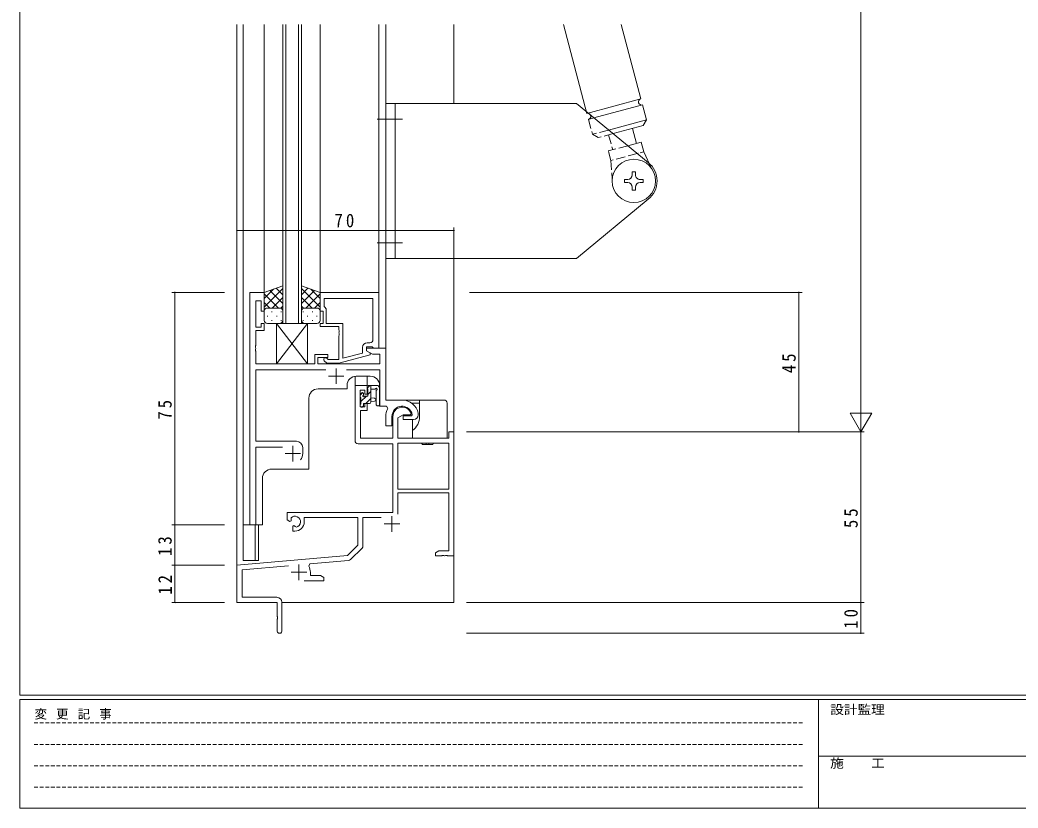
# Model space of a CAD drawing. Units: millimetres on the paper. Extents: x -420 to 373, y -297 to 267.
# Drawn here: x -417.7 to -95.7, y -297 to -42.6 of the extents above; entities that cross this region are included whole.
import ezdxf
from ezdxf.enums import TextEntityAlignment as Align

# ---------------------------------------------------------------- set-up
doc = ezdxf.new("R2010")
doc.units = ezdxf.units.MM
for name, pattern in [('CHAIN2', [12, 9, -1, 1, -1]), ('DASHED1', [1.8, 1.2, -0.6]), ('DASHED3', [4, 3, -1])]:
    doc.linetypes.add(name, pattern=pattern)
for name, color, linetype, lineweight in [('0-1_YKK_ZWAK', 7, 'Continuous', 9), ('0-3_YKK_11', 7, 'Continuous', 9), ('0-4_YKK_12', 2, 'Continuous', 9), ('0-5_YKK_13', 4, 'Continuous', 9), ('0-6_YKK_D', 6, 'Continuous', 9)]:
    doc.layers.add(name, color=color, linetype=linetype, lineweight=lineweight)
doc.styles.add('ＭＳ ゴシック', font='')
doc.styles.get('ＭＳ ゴシック').set_extended_font_data('MS Gothic')

msp = doc.modelspace()

# ---------------------------------------------------------------- linework, layer by layer
at = {"layer": '0-1_YKK_ZWAK'}
for p, q in [((-417.7, -260.575), (-417.7, 264.425)), ((352.3, -260.575), (-417.7, -260.575)), ((-417.7, -296.975), (-417.7, -261.975)), ((314.5, -261.975), (-417.7, -261.975)), ((-160.1, -261.975), (-160.1, -296.975)), ((-160.1, -280.175), (-31.3, -280.175)), ((-417.7, -296.975), (314.5, -296.975))]:
    msp.add_line(p, q, dxfattribs=at)
at = {"layer": '0-1_YKK_ZWAK', "linetype": 'DASHED1'}
for p, q in [((-413.101, -269.488), (-164.909, -269.488)), ((-413.101, -276.416), (-164.909, -276.416)), ((-413.101, -283.345), (-164.909, -283.345)), ((-413.101, -290.274), (-164.909, -290.274))]:
    msp.add_line(p, q, dxfattribs=at)
at = {"layer": '0-3_YKK_11'}
for p, q in [((-343.5, -130.575), (-343.5, -205.575)), ((-338.9, -130.575), (-343.5, -130.575)), ((-338.9, -136.575), (-338.9, -130.575)), ((-320.9, -136.575), (-320.9, -130.575)), ((-320.9, -130.575), (-301.9, -130.575)), ((-301.9, -130.575), (-301.9, -148.575)), ((-341.57, -133.275), (-339.9, -133.275)), ((-341.57, -141.775), (-341.57, -133.275)), ((-339.9, -133.275), (-339.9, -136.575)), ((-303.83, -132.505), (-319.6, -132.505)), ((-319.6, -132.505), (-319.6, -135.075)), ((-303.83, -132.505), (-319.6, -132.505)), ((-319.6, -135.075), (-319.4, -135.275)), ((-303.83, -145.775), (-303.83, -132.505)), ((-339.9, -136.575), (-338.9, -136.575)), ((-319.9, -136.575), (-320.9, -136.575)), ((-319.9, -140.575), (-319.9, -136.575)), ((-319.4, -135.275), (-318.9, -135.775)), ((-318.9, -135.775), (-318.9, -140.575)), ((-339.9, -140.575), (-339.9, -141.775)), ((-338.9, -140.575), (-339.9, -140.575)), ((-338.9, -142.775), (-338.9, -140.575)), ((-320.9, -140.575), (-319.9, -140.575)), ((-320.9, -141.575), (-320.9, -140.575)), ((-314.8, -141.575), (-320.9, -141.575)), ((-318.9, -140.575), (-313.5, -140.575)), ((-314.8, -142.617), (-314.8, -141.575)), ((-313.5, -140.575), (-313.5, -151.784)), ((-339.9, -141.775), (-341.57, -141.775)), ((-341.57, -142.775), (-338.9, -142.775)), ((-341.57, -147.617), (-341.57, -142.775)), ((-314.68, -142.8), (-314.8, -142.617)), ((-314.8, -143.534), (-314.68, -143.35)), ((-314.8, -143.617), (-314.8, -143.534)), ((-314.68, -143.8), (-314.8, -143.617)), ((-314.8, -144.534), (-314.68, -144.35)), ((-314.8, -152.175), (-314.8, -144.534)), ((-314.68, -143.35), (-314.68, -142.8)), ((-314.68, -144.35), (-314.68, -143.8)), ((-341.69, -147.8), (-341.57, -147.617)), ((-341.69, -148.35), (-341.69, -147.8)), ((-305.9, -148.075), (-305.9, -149.375)), ((-304.1, -148.075), (-305.9, -148.075)), ((-305.7, -146.775), (-304.83, -146.775)), ((-303.9, -148.275), (-304.1, -148.075)), ((-341.57, -148.534), (-341.69, -148.35)), ((-341.69, -148.8), (-341.57, -148.617)), ((-341.69, -149.35), (-341.69, -148.8)), ((-341.57, -149.534), (-341.69, -149.35)), ((-341.57, -148.617), (-341.57, -148.534)), ((-341.57, -153.575), (-341.57, -149.534)), ((-322.6, -150.575), (-322.6, -153.575)), ((-318.4, -150.575), (-322.6, -150.575)), ((-318.4, -151.575), (-318.4, -150.575)), ((-304.7, -150.668), (-314.803, -153.375)), ((-313.5, -151.784), (-307.2, -150.096)), ((-307.2, -150.096), (-307.2, -148.275)), ((-305.9, -148.575), (-305.9, -149.375)), ((-299.7, -148.575), (-305.9, -148.575)), ((-305.9, -149.375), (-303.943, -150.505)), ((-305.9, -149.375), (-304.7, -150.068)), ((-304.7, -150.068), (-304.7, -150.668)), ((-303.943, -150.505), (-301.63, -150.505)), ((-303.6, -148.575), (-303.9, -148.275)), ((-301.9, -148.575), (-303.6, -148.575)), ((-301.63, -150.505), (-301.63, -153.575)), ((-299.7, -165.275), (-299.7, -148.575)), ((-322.6, -153.575), (-341.57, -153.575)), ((-321.6, -151.575), (-318.4, -151.575)), ((-321.6, -153.575), (-321.6, -151.575)), ((-301.63, -153.575), (-321.6, -153.575)), ((-318.749, -153.375), (-319.524, -152.6)), ((-314.803, -153.375), (-318.749, -153.375)), ((-318.676, -151.751), (-318.251, -152.175)), ((-318.251, -152.175), (-314.8, -152.175)), ((-341.57, -155.505), (-319.05, -155.505)), ((-341.57, -178.575), (-341.57, -155.505)), ((-318.2, -157.575), (-313.2, -157.575)), ((-315.7, -155.075), (-315.7, -160.075)), ((-312.35, -155.505), (-301.63, -155.505)), ((-301.63, -155.505), (-301.63, -167.275)), ((-309.6, -160.575), (-305.7, -160.575)), ((-309.6, -178.375), (-309.6, -160.575)), ((-305.7, -160.575), (-305.7, -163.375)), ((-307.97, -162.075), (-307.97, -167.475)), ((-306.5, -162.075), (-307.97, -162.075)), ((-306.5, -163.375), (-306.5, -162.075)), ((-305.7, -163.375), (-306.5, -163.375)), ((-306.5, -166.375), (-305.7, -166.375)), ((-306.5, -167.475), (-306.5, -166.375)), ((-305.7, -166.375), (-305.7, -168.675)), ((-301.63, -167.275), (-299.479, -167.275)), ((-294.4, -165.275), (-299.7, -165.275)), ((-299.479, -167.275), (-299.041, -168.017)), ((-307.97, -167.475), (-306.5, -167.475)), ((-307.8, -168.675), (-307.8, -177.575)), ((-305.7, -168.675), (-307.8, -168.675)), ((-299.7, -170.575), (-299.7, -173.575)), ((-297.7, -173.575), (-297.7, -170.575)), ((-297.4, -177.575), (-297.4, -170.575)), ((-294.1, -170.075), (-295.77, -171.04)), ((-291.821, -170.075), (-294.1, -170.075)), ((-294.1, -170.375), (-294.1, -171.575)), ((-291.442, -170.375), (-294.1, -170.375)), ((-291.535, -169.686), (-291.821, -170.075)), ((-291.146, -170.025), (-291.442, -170.375)), ((-289.2, -169.58), (-289.206, -169.521)), ((-289.2, -170.075), (-289.2, -169.58)), ((-299.7, -173.575), (-297.7, -173.575)), ((-295.77, -171.04), (-295.77, -177.575)), ((-294.1, -171.575), (-290.7, -171.575)), ((-279.33, -175.575), (-277.7, -175.575)), ((-279.33, -177.575), (-279.33, -175.575)), ((-277.7, -175.575), (-277.7, -215.575)), ((-328.5, -178.575), (-341.57, -178.575)), ((-329.7, -180.075), (-329.7, -185.075)), ((-297.4, -179.375), (-308.6, -179.375)), ((-307.8, -177.575), (-297.4, -177.575)), ((-297.4, -201.575), (-297.4, -179.375)), ((-295.77, -177.575), (-279.33, -177.575)), ((-279.33, -179.205), (-295.77, -179.205)), ((-295.77, -179.205), (-295.77, -194.075)), ((-279.33, -179.205), (-295.77, -179.205)), ((-279.33, -194.075), (-279.33, -179.205)), ((-341.57, -180.505), (-333.05, -180.505)), ((-341.57, -205.575), (-341.57, -180.505)), ((-332.2, -182.575), (-327.2, -182.575)), ((-326.5, -182.575), (-326.5, -180.575)), ((-295.77, -194.075), (-279.33, -194.075)), ((-295.77, -195.275), (-295.77, -202.152)), ((-279.33, -195.275), (-295.77, -195.275)), ((-279.33, -213.945), (-279.33, -195.275)), ((-331.5, -201.575), (-297.4, -201.575)), ((-331.5, -203.94), (-331.5, -201.575)), ((-297.7, -202.775), (-297.7, -207.775)), ((-343.5, -205.575), (-341.57, -205.575)), ((-330.6, -204.46), (-331.5, -203.94)), ((-330.25, -204.258), (-330.6, -204.46)), ((-330.265, -203.294), (-330.227, -203.753)), ((-330.227, -203.753), (-330.25, -204.258)), ((-329.7, -206.019), (-329.35, -205.817)), ((-329.7, -207.575), (-329.7, -206.019)), ((-329.35, -205.817), (-328.901, -206.049)), ((-328.901, -206.049), (-328.523, -206.311)), ((-326, -203.205), (-326, -204.575)), ((-308.7, -203.205), (-326, -203.205)), ((-308.7, -212.075), (-308.7, -203.205)), ((-307.07, -203.205), (-307.07, -212.336)), ((-301.158, -203.205), (-307.07, -203.205)), ((-300.2, -205.275), (-295.2, -205.275)), ((-329, -207.575), (-329.7, -207.575)), ((-312.084, -215.459), (-308.7, -212.075)), ((-347.7, -218.575), (-312.084, -215.459)), ((-307.363, -213.043), (-311.094, -216.774)), ((-283.7, -214.575), (-282.609, -213.945)), ((-283.7, -215.575), (-283.7, -214.575)), ((-281.658, -215.575), (-283.7, -215.575)), ((-282.609, -213.945), (-279.33, -213.945)), ((-281.475, -215.455), (-281.658, -215.575)), ((-280.925, -215.455), (-281.475, -215.455)), ((-280.742, -215.575), (-280.925, -215.455)), ((-280.658, -215.575), (-280.742, -215.575)), ((-280.475, -215.455), (-280.658, -215.575)), ((-279.925, -215.455), (-280.475, -215.455)), ((-279.742, -215.575), (-279.925, -215.455)), ((-277.7, -215.575), (-279.742, -215.575)), ((-347.7, -230.575), (-347.7, -218.575)), ((-331.07, -218.757), (-346.07, -220.069)), ((-327.7, -218.375), (-327.7, -223.375)), ((-324.18, -218.154), (-324.561, -218.917)), ((-311.713, -217.063), (-324.18, -218.154)), ((-346.07, -220.069), (-346.07, -228.945)), ((-330.2, -220.875), (-325.2, -220.875)), ((-324, -220.875), (-324, -221.945)), ((-324, -221.945), (-320.791, -221.945)), ((-320.791, -221.945), (-319.7, -222.575)), ((-319.7, -223.575), (-326.05, -223.575)), ((-319.7, -222.575), (-319.7, -223.575)), ((-334.7, -230.575), (-347.7, -230.575)), ((-346.07, -228.945), (-334.8, -228.945)), ((-334.7, -235.117), (-334.7, -230.575)), ((-333.2, -230.545), (-333.2, -239.825)), ((-334.58, -235.3), (-334.7, -235.117)), ((-334.7, -236.034), (-334.58, -235.85)), ((-334.7, -239.825), (-334.7, -236.034)), ((-334.58, -235.85), (-334.58, -235.3))]:
    msp.add_line(p, q, dxfattribs=at)
for centre, radius, start, end in [((-305.7, -148.275), 1.5, 90, 179.99998), ((-304.83, -145.775), 1, 270, 359.99998), ((-319.1, -152.175), 0.6, 44.99998, 225), ((-294.4, -170.575), 3.3, 9.59402, 179.99998), ((-294.4, -170.575), 5.3, 11.47835, 89.99998), ((-294.4, -170.575), 5.3, 151.13426, 179.99998), ((-294.4, -170.575), 3, 17.23529, 179.99998), ((-290.7, -170.075), 1.5, 270, 359.99998), ((-328.5, -180.575), 2, 0, 89.99998), ((-308.6, -178.375), 1, 180, 269.99998), ((-329.7, -182.575), 3.2, 321.63347, 359.99998), ((-329, -204.575), 1.8, 285.36687, 134.63312), ((-329, -204.575), 3, 270, 359.99998), ((-308.07, -212.336), 1, 314.99998, 359.99998), ((-327.7, -220.875), 3.7, 0, 31.9633), ((-311.801, -216.067), 1, 274.99998, 315.00002), ((-334.8, -230.545), 1.6, 0, 89.99998), ((-333.95, -239.825), 0.75, 179.99998, 0)]:
    msp.add_arc(centre, radius, start, end, dxfattribs=at)
at = {"layer": '0-4_YKK_12'}
for p, q in [((-347.7, -44.075), (-347.7, -230.575)), ((-345.7, -205.575), (-345.7, -44.075)), ((-338.9, -131.075), (-338.9, -44.075)), ((-332.9, -44.075), (-332.9, -140.576)), ((-331.9, -140.576), (-331.9, -44.075)), ((-327.9, -44.075), (-327.9, -140.576)), ((-326.9, -140.576), (-326.9, -44.075)), ((-320.9, -44.075), (-320.9, -130.875)), ((-301.9, -44.075), (-301.9, -130.575)), ((-299.7, -44.075), (-299.7, -164.975)), ((-277.7, -44.075), (-277.7, -69.556)), ((-277.7, -119.556), (-277.7, -230.575)), ((-332.9, -140.576), (-326.9, -140.576)), ((-309.6, -160.575), (-309.6, -157.602)), ((-304.701, -157.575), (-309.201, -157.575)), ((-305.7, -160.575), (-305.7, -157.575)), ((-312.201, -160.575), (-312.201, -161.675)), ((-309.6, -160.575), (-305.7, -160.575)), ((-301.701, -160.575), (-301.701, -167.275)), ((-312.201, -161.675), (-321.5, -161.675)), ((-324.5, -164.675), (-324.5, -187.575)), ((-299.701, -167.275), (-301.701, -167.275)), ((-336.501, -187.575), (-324.5, -187.575)), ((-339.501, -205.575), (-339.501, -190.575)), ((-345.7, -205.575), (-345.7, -217.075)), ((-339.501, -205.575), (-345.7, -205.575)), ((-341.8, -205.575), (-341.8, -217.075)), ((-345.7, -217.075), (-341.8, -217.075)), ((-347.4, -230.575), (-347.7, -230.575)), ((-277.7, -230.575), (-333.2, -230.575))]:
    msp.add_line(p, q, dxfattribs=at)
for centre, start, end in [((-309.201, -160.575), 90, 180), ((-304.701, -160.575), 0, 90), ((-321.5, -164.675), 90, 180), ((-336.501, -190.575), 90, 180)]:
    msp.add_arc(centre, 3, start, end, dxfattribs=at)
at = {"layer": '0-5_YKK_13'}
for p, q in [((-242.315, -44.075), (-234.829, -72.737)), ((-223.711, -44.075), (-217.442, -68.078)), ((-238.165, -69.556), (-299.665, -69.556)), ((-299.665, -119.556), (-299.665, -69.556)), ((-296.665, -119.556), (-296.665, -69.556)), ((-238.165, -69.556), (-215.021, -88.625)), ((-217.442, -68.078), (-234.829, -72.737)), ((-216.924, -70.01), (-232.545, -74.196)), ((-216.924, -70.01), (-215.63, -74.84)), ((-215.63, -74.84), (-227.812, -78.104)), ((-216.691, -76.677), (-226.392, -79.276)), ((-216.691, -76.677), (-215.63, -74.84)), ((-220.072, -77.583), (-218.778, -82.412)), ((-217.329, -82.024), (-221.658, -83.184)), ((-216.501, -85.115), (-217.329, -82.024)), ((-213.965, -90.492), (-216.501, -85.115)), ((-220.165, -91.556), (-219.165, -91.556)), ((-220.165, -91.556), (-220.165, -92.556)), ((-219.165, -91.556), (-219.165, -92.556)), ((-222.665, -94.056), (-221.665, -94.056)), ((-219.165, -96.556), (-219.165, -97.556)), ((-217.665, -94.056), (-216.665, -94.056)), ((-217.665, -95.056), (-216.665, -95.056)), ((-216.665, -94.056), (-216.665, -95.056)), ((-238.165, -119.556), (-215.061, -100.434)), ((-238.165, -119.556), (-299.665, -119.556)), ((-332.9, -128.432), (-338.9, -130.575)), ((-332.9, -128.432), (-332.9, -136.575)), ((-326.9, -136.575), (-326.9, -128.432)), ((-326.9, -128.432), (-320.9, -130.575)), ((-338.9, -135.307), (-332.9, -129.307)), ((-338.9, -132.479), (-335.939, -129.518)), ((-338.9, -130.575), (-338.9, -136.575)), ((-334.28, -135.576), (-338.9, -130.955)), ((-332.9, -134.127), (-337.096, -129.931)), ((-332.9, -131.298), (-335.012, -129.187)), ((-326.9, -131.298), (-324.788, -129.187)), ((-320.9, -135.307), (-326.9, -129.307)), ((-326.9, -134.127), (-322.704, -129.931)), ((-325.52, -135.576), (-320.9, -130.955)), ((-320.9, -132.479), (-323.861, -129.518)), ((-320.9, -130.575), (-320.9, -136.575)), ((-337.108, -135.575), (-338.9, -133.784)), ((-336.34, -135.575), (-332.9, -132.136)), ((-333.568, -135.632), (-332.9, -134.964)), ((-323.46, -135.575), (-326.9, -132.136)), ((-326.232, -135.632), (-326.9, -134.964)), ((-322.692, -135.575), (-320.9, -133.784)), ((-338.9, -139.575), (-338.9, -136.575)), ((-337.98, -138.212), (-337.78, -138.212)), ((-337.9, -135.575), (-334.3, -135.575)), ((-337.5, -135.575), (-333.9, -135.575)), ((-336.565, -136.797), (-336.365, -136.797)), ((-334.95, -138.212), (-334.75, -138.212)), ((-333.535, -136.797), (-333.335, -136.797)), ((-332.9, -136.575), (-332.9, -139.575)), ((-326.9, -136.575), (-326.9, -139.575)), ((-326.265, -136.797), (-326.465, -136.797)), ((-322.3, -135.575), (-325.9, -135.575)), ((-321.9, -135.575), (-325.5, -135.575)), ((-324.85, -138.212), (-325.05, -138.212)), ((-323.235, -136.797), (-323.435, -136.797)), ((-321.82, -138.212), (-322.02, -138.212)), ((-320.9, -139.575), (-320.9, -136.575)), ((-333.9, -140.575), (-337.9, -140.575)), ((-336.565, -139.627), (-336.365, -139.627)), ((-334.9, -140.575), (-334.9, -153.575)), ((-334.9, -140.575), (-324.9, -140.575)), ((-334.9, -140.575), (-324.9, -153.575)), ((-324.9, -140.575), (-334.9, -153.575)), ((-333.535, -139.627), (-333.335, -139.627)), ((-326.265, -139.627), (-326.465, -139.627)), ((-325.9, -140.575), (-321.9, -140.575)), ((-324.9, -153.575), (-324.9, -140.575)), ((-323.235, -139.627), (-323.435, -139.627)), ((-334.9, -153.575), (-324.9, -153.575)), ((-304.809, -160.575), (-305.67, -161.437)), ((-305.67, -161.475), (-305.67, -160.875)), ((-305.37, -160.575), (-302.407, -160.575)), ((-304.47, -160.575), (-304.47, -165.875)), ((-301.668, -161.191), (-302.02, -160.759)), ((-307.114, -162.881), (-307.97, -163.737)), ((-307.97, -164.275), (-307.97, -163.675)), ((-307.882, -163.463), (-307.382, -162.963)), ((-305.964, -163.975), (-307.77, -165.782)), ((-306.87, -163.175), (-306.87, -163.514)), ((-304.47, -162.482), (-305.47, -163.482)), ((-303.29, -161.775), (-304.47, -161.775)), ((-302.8, -162.311), (-302.8, -166.559)), ((-301.6, -161.38), (-301.6, -166.559)), ((-307.97, -167.275), (-307.97, -166.775)), ((-307.77, -166.575), (-307.77, -164.475)), ((-306.87, -167.127), (-307.319, -167.575)), ((-304.47, -164.727), (-306.119, -166.375)), ((-304.47, -164.575), (-303.326, -164.677)), ((-304.47, -165.775), (-303.326, -165.673)), ((-294.4, -165.275), (-297.1, -165.275)), ((-294.4, -165.275), (-288.8, -165.275)), ((-291.302, -166.275), (-288.8, -166.275)), ((-288.8, -165.275), (-288.8, -166.275)), ((-280.9, -165.275), (-288.8, -165.275)), ((-288.8, -166.275), (-288.8, -170.575)), ((-307.17, -167.575), (-307.67, -167.575)), ((-291.1, -171.575), (-291.1, -175.1)), ((-291.1, -175.1), (-291.1, -177.575)), ((-291.1, -177.575), (-280.9, -177.575)), ((-287.911, -179.575), (-288.125, -179.205)), ((-288.075, -179.205), (-287.898, -179.575)), ((-287.1, -179.575), (-286.511, -179.575)), ((-286.725, -179.205), (-286.511, -179.575)), ((-286.511, -179.575), (-285.889, -179.575)), ((-285.675, -179.205), (-285.889, -179.575)), ((-285.889, -179.575), (-285.3, -179.575)), ((-285.3, -179.575), (-284.502, -179.575)), ((-284.502, -179.575), (-284.379, -179.327)), ((-284.502, -179.575), (-284.489, -179.575)), ((-284.275, -179.205), (-284.489, -179.575)), ((-284.379, -179.327), (-284.323, -179.205)), ((-340.8, -205.575), (-340.8, -217.075)), ((-341.8, -217.075), (-340.8, -217.075))]:
    msp.add_line(p, q, dxfattribs=at)
at = {"layer": '0-5_YKK_13', "linetype": 'CHAIN2'}
for p, q in [((-302.437, -74.556), (-294.296, -74.556)), ((-302.437, -114.556), (-294.296, -114.556))]:
    msp.add_line(p, q, dxfattribs=at)
at = {"layer": '0-5_YKK_13', "linetype": 'DASHED3'}
for p, q in [((-232.545, -74.196), (-234.311, -74.669)), ((-234.311, -74.669), (-233.017, -79.498)), ((-227.812, -78.104), (-233.017, -79.498)), ((-231.18, -80.559), (-233.017, -79.498)), ((-226.392, -79.276), (-231.18, -80.559)), ((-227.799, -79.653), (-226.505, -84.483)), ((-221.658, -83.184), (-227.954, -84.871)), ((-227.126, -87.962), (-227.954, -84.871)), ((-218.629, -85.685), (-227.126, -87.962)), ((-227.126, -87.962), (-226.633, -93.886))]:
    msp.add_line(p, q, dxfattribs=at)
at = {"layer": '0-5_YKK_13', "linetype": 'DASHED1'}
msp.add_line((-216.501, -85.115), (-218.629, -85.685), dxfattribs=at)
at = {"layer": '0-5_YKK_13'}
for points in [[(-222.665, -94.056), (-222.665, -95.056), (-221.665, -95.056)], [(-220.165, -96.556), (-220.165, -97.556), (-219.165, -97.556)], [(-306.409, -163.975), (-305.47, -163.975), (-305.47, -161.675)], [(-304.97, -166.375), (-306.87, -166.375), (-306.87, -167.275)], [(-280.9, -177.575), (-279.9, -177.575), (-279.9, -166.275)], [(-287.911, -179.575), (-287.898, -179.575), (-287.1, -179.575)]]:
    msp.add_lwpolyline(points, dxfattribs=at)
msp.add_circle((-219.665, -94.556), 7, dxfattribs=at)
for centre, radius, start, end in [((-217.183, -69.044), 1, 105, 285), ((-219.665, -94.514), 7.5, 307.86821, 51.73848), ((-221.665, -92.556), 1.5, 269.99998, 359.99998), ((-221.665, -92.556), 1.5, 269.99998, 359.99998), ((-217.665, -92.556), 1.5, 179.99998, 269.99998), ((-221.665, -96.556), 1.5, 359.99998, 89.99998), ((-221.665, -96.556), 1.5, 359.99998, 89.99998), ((-217.665, -96.556), 1.5, 89.99998, 179.99998), ((-337.9, -136.575), 1, 89.99998, 179.99998), ((-337.9, -136.575), 1, 89.99998, 179.99998), ((-333.9, -136.575), 1, 359.99998, 89.99998), ((-333.9, -136.575), 1, 359.99998, 89.99998), ((-325.9, -136.575), 1, 89.99998, 179.99998), ((-325.9, -136.575), 1, 89.99998, 179.99998), ((-321.9, -136.575), 1, 359.99998, 89.99998), ((-321.9, -136.575), 1, 359.99998, 89.99998), ((-337.9, -139.575), 1, 179.99998, 269.99998), ((-333.9, -139.575), 1, 269.99998, 359.99998), ((-325.9, -139.575), 1, 179.99998, 269.99998), ((-321.9, -139.575), 1, 269.99998, 359.99998), ((-305.37, -160.875), 0.3, 90, 180), ((-302.407, -161.075), 0.5, 39.23453, 90), ((-307.67, -163.675), 0.3, 135, 180), ((-307.17, -163.175), 0.3, 0, 135), ((-306.87, -163.975), 0.25, 123.05573, 326.94426), ((-307.17, -163.514), 0.3, 303.05573, 0), ((-306.409, -164.275), 0.3, 90, 146.94426), ((-305.47, -161.475), 0.2, 180, 270), ((-303.29, -161.475), 0.3, 270, 330), ((-302.77, -161.775), 0.3, 296.74368, 150), ((-302.5, -162.311), 0.3, 116.74368, 180), ((-301.9, -161.38), 0.3, 0, 39.23453), ((-307.77, -164.275), 0.2, 180, 270), ((-307.77, -166.775), 0.2, 90, 180), ((-307.67, -167.275), 0.3, 180, 270), ((-307.17, -167.275), 0.3, 270, 0), ((-304.97, -165.875), 0.5, 270, 0), ((-303.37, -165.175), 0.5, 275.09206, 84.90793), ((-302.2, -166.559), 0.6, 180, 0), ((-280.9, -166.275), 1, 0, 90), ((-294.4, -170.575), 5.6, 306.10632, 0)]:
    msp.add_arc(centre, radius, start, end, dxfattribs=at)
at = {"layer": '0-5_YKK_13', "linetype": 'DASHED3'}
msp.add_arc((-234.57, -73.703), 1, 285, 105, dxfattribs=at)
at = {"layer": '0-6_YKK_D'}
for p, q in [((-146.401, -168.575), (-146.401, 117.425)), ((-347.7, -127.575), (-347.7, -109.575)), ((-277.7, -110.575), (-347.7, -110.575)), ((-277.7, -127.575), (-277.7, -109.575)), ((-351.7, -130.575), (-368.7, -130.575)), ((-367.7, -130.575), (-367.7, -205.575)), ((-272.7, -130.575), (-165.401, -130.575)), ((-166.401, -175.575), (-166.401, -130.575)), ((-146.401, -175.575), (-146.401, -163.451)), ((-142.901, -169.513), (-149.901, -169.513)), ((-146.401, -175.575), (-149.901, -169.513)), ((-146.401, -175.575), (-142.901, -169.513)), ((-273.7, -175.575), (-145.401, -175.575)), ((-226.7, -175.575), (-145.401, -175.575)), ((-226.7, -175.575), (-165.401, -175.575)), ((-146.401, -230.575), (-146.401, -175.575)), ((-351.7, -205.575), (-368.7, -205.575)), ((-351.7, -205.575), (-368.7, -205.575)), ((-367.7, -218.575), (-367.7, -205.575)), ((-351.7, -218.575), (-368.7, -218.575)), ((-351.7, -218.575), (-368.7, -218.575)), ((-367.7, -218.575), (-367.7, -230.575)), ((-351.7, -230.575), (-368.7, -230.575)), ((-273.7, -230.575), (-145.401, -230.575)), ((-273.7, -230.575), (-145.401, -230.575)), ((-146.401, -230.575), (-146.401, -240.575)), ((-273.7, -240.575), (-145.401, -240.575))]:
    msp.add_line(p, q, dxfattribs=at)
for centre, start, end in [((-347.7, -110.575), 0, 180), ((-347.7, -110.575), 180, 0), ((-277.7, -110.575), 0, 180), ((-277.7, -110.575), 180, 0), ((-367.7, -130.575), 90, 270), ((-367.7, -130.575), 270, 90), ((-166.401, -130.575), 90, 270), ((-166.401, -130.575), 270, 90), ((-166.401, -175.575), 90, 270), ((-166.401, -175.575), 270, 90), ((-367.7, -205.575), 90, 270), ((-367.7, -205.575), 90, 270), ((-367.7, -205.575), 270, 90), ((-367.7, -205.575), 270, 90), ((-367.7, -218.575), 90, 270), ((-367.7, -218.575), 90, 270), ((-367.7, -218.575), 270, 90), ((-367.7, -218.575), 270, 90), ((-367.7, -230.575), 90, 270), ((-367.7, -230.575), 270, 90), ((-146.401, -230.575), 90, 270), ((-146.401, -230.575), 90, 270), ((-146.401, -230.575), 270, 90), ((-146.401, -230.575), 270, 90), ((-146.401, -240.575), 90, 270), ((-146.401, -240.575), 270, 90)]:
    msp.add_arc(centre, 0.106, start, end, dxfattribs=at)

# ---------------------------------------------------------------- texts
at = {"layer": '0-1_YKK_ZWAK', "style": 'ＭＳ ゴシック', "width": 1.1}
for s, p in [('設計監理', (-156.331, -267.508)), ('施\u3000\u3000工', (-156.331, -284.83))]:
    msp.add_text(s, height=2.933, dxfattribs=at).set_placement(p, align=Align.BOTTOM_LEFT)
at = {"layer": '0-1_YKK_ZWAK', "insert": (-412.986, -268.422), "char_height": 2.933, "attachment_point": 7, "style": 'ＭＳ ゴシック'}
msp.add_mtext('\\T1.16;変\\~更\\~記\\~事', dxfattribs=at)
at = {"layer": '0-6_YKK_D', "color": 3, "insert": (-316.22, -109.575), "char_height": 4.399, "attachment_point": 7, "style": 'ＭＳ ゴシック'}
msp.add_mtext('\\T1.36;\\W0.9;70', dxfattribs=at)
at = {"layer": '0-6_YKK_D', "color": 3, "char_height": 4.399, "attachment_point": 7, "rotation": 90, "style": 'ＭＳ ゴシック'}
for s, insert in [('\\T1.36;\\W0.9;45', (-167.401, -156.595)), ('\\T1.36;\\W0.9;75', (-368.7, -171.595)), ('\\T1.36;\\W0.9;55', (-147.401, -206.595)), ('\\T1.36;\\W0.9;13', (-368.7, -215.595)), ('\\T1.36;\\W0.9;12', (-368.7, -228.095)), ('\\T1.36;\\W0.9;10', (-147.401, -239.095))]:
    msp.add_mtext(s, dxfattribs=dict(at, insert=insert))

doc.saveas('drawing.dxf')
